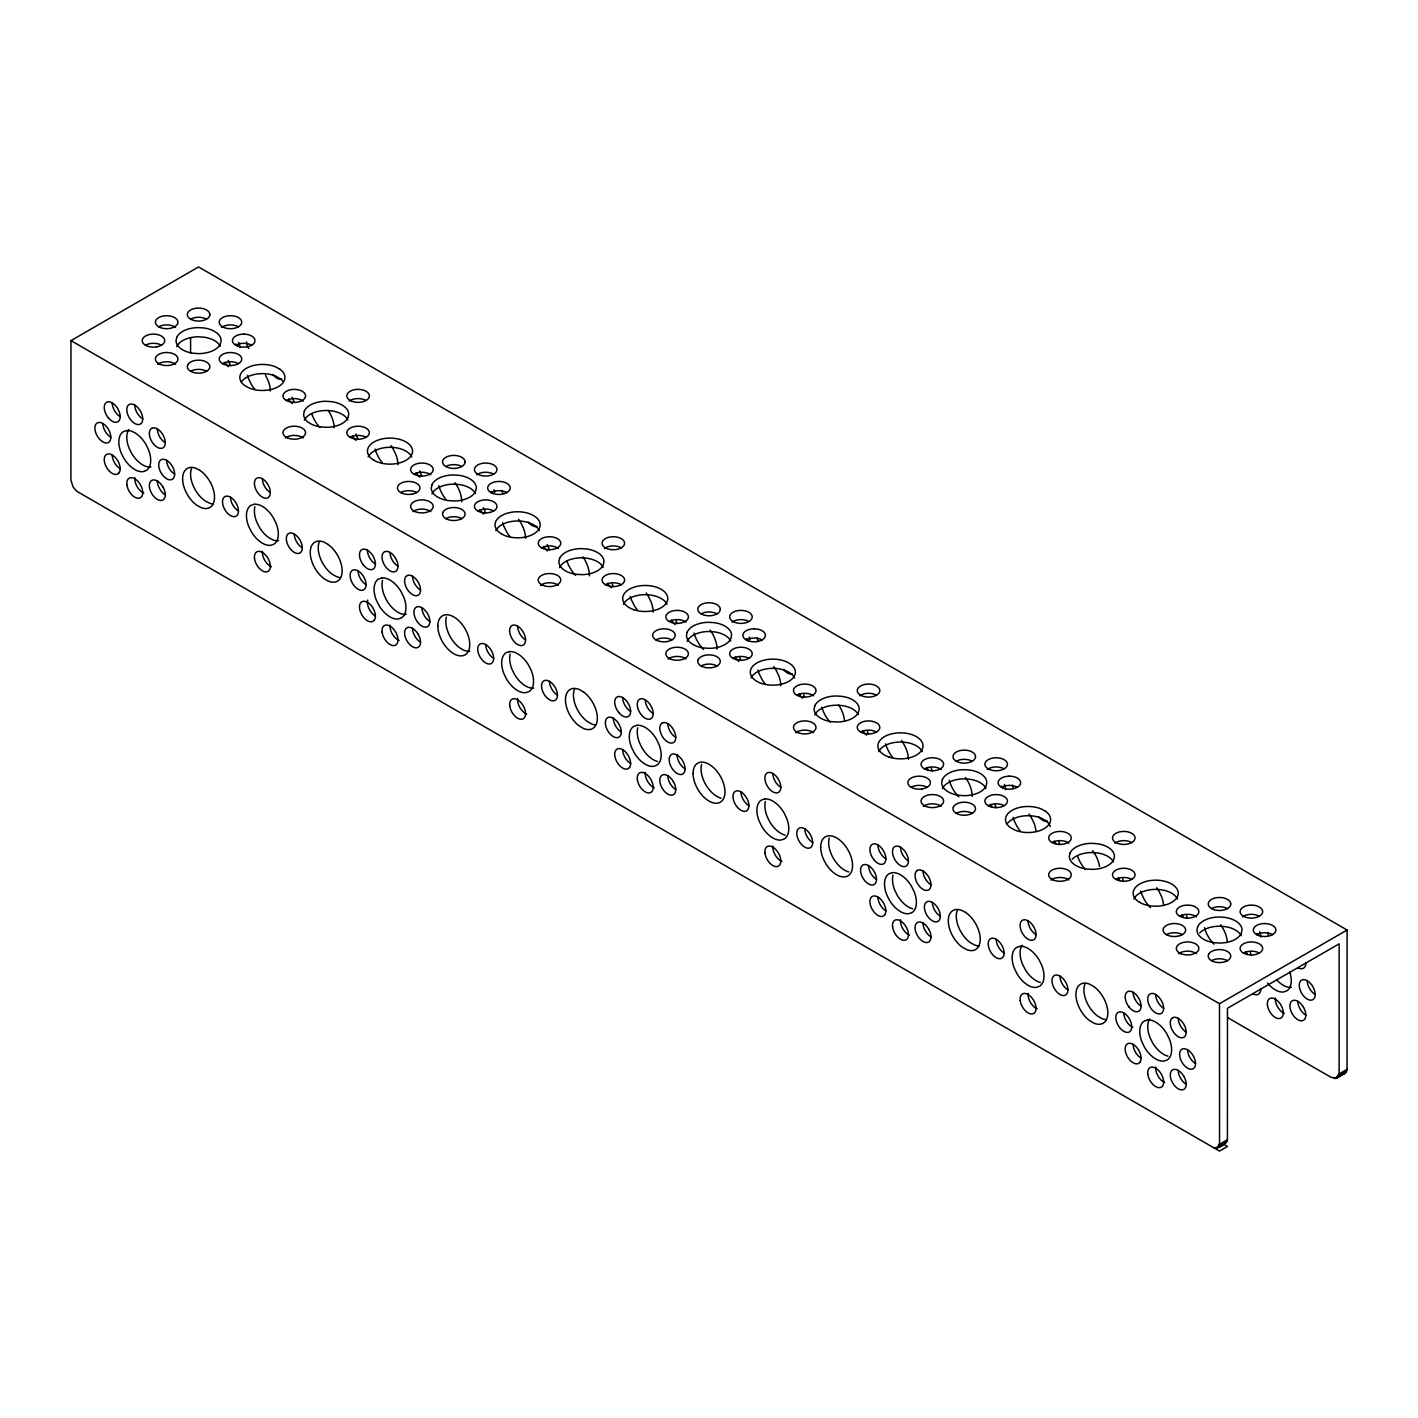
<?xml version="1.0" encoding="UTF-8"?>
<svg xmlns="http://www.w3.org/2000/svg" width="1418" height="1418" viewBox="0 0 1418 1418"><rect width="100%" height="100%" fill="white"/><g stroke="black" fill="none" stroke-linecap="round" stroke-linejoin="round"><path stroke-width="1.5" d="M1336.82 1078.017L1345.487 1072.894L1347.047 1069.349L1347.1 930.031L198.573 266.938L70.971 340.621L70.9 479.975L72.974 486.799L76.767 491.284L1211.504 1146.453C1216.821 1150.565 1225.506 1145.283 1227.439 1139.735L1227.456 1008.304L1339.124 943.839L1339.124 1072.788L1336.82 1078.017L1331.148 1077.379L1227.669 1017.645M1217.495 1147.605L1219.551 1143.156L1219.48 1003.714L70.971 340.621M142.739 418.895L142.474 421.128A11.273 6.505 60 0 1 134.763 423.503A11.273 6.505 60 0 1 127.071 412.23L126.787 409.678A11.273 6.505 60 0 1 134.763 405.087A11.273 6.505 60 0 1 142.739 418.895A11.273 6.505 60 0 1 135.047 407.622L134.763 405.087M270.359 492.578L270.094 494.793A11.273 6.505 60 0 1 262.383 497.186A11.273 6.505 60 0 1 254.673 485.895L254.407 483.361A11.273 6.505 60 0 1 262.383 478.752A11.273 6.505 60 0 1 270.359 492.578A11.273 6.505 60 0 1 262.649 481.305L262.383 478.752M397.979 566.243L397.696 568.476A11.273 6.505 60 0 1 390.003 570.851A11.273 6.505 60 0 1 382.293 559.578L382.027 557.044A11.273 6.505 60 0 1 390.003 552.435A11.273 6.505 60 0 1 397.979 566.243A11.273 6.505 60 0 1 390.269 554.97L390.003 552.435M525.582 639.926L525.316 642.159A11.273 6.505 60 0 1 517.605 644.534A11.273 6.505 60 0 1 509.913 633.261L509.629 630.709A11.273 6.505 60 0 1 517.605 626.118A11.273 6.505 60 0 1 525.582 639.926A11.273 6.505 60 0 1 517.889 628.653L517.605 626.118M653.202 713.609L652.936 715.824A11.273 6.505 60 0 1 645.225 718.217A11.273 6.505 60 0 1 637.515 706.944L637.249 704.391A11.273 6.505 60 0 1 645.225 699.783A11.273 6.505 60 0 1 653.202 713.609A11.273 6.505 60 0 1 645.491 702.335L645.225 699.783M780.822 787.274L780.538 789.507A11.273 6.505 60 0 1 772.845 791.882A11.273 6.505 60 0 1 765.135 780.609L764.869 778.074A11.273 6.505 60 0 1 772.845 773.466A11.273 6.505 60 0 1 780.822 787.274A11.273 6.505 60 0 1 773.111 776L772.845 773.466M908.424 860.956L908.158 863.19A11.273 6.505 60 0 1 900.448 865.565A11.273 6.505 60 0 1 892.755 854.292L892.471 851.757A11.273 6.505 60 0 1 900.448 847.149A11.273 6.505 60 0 1 908.424 860.956A11.273 6.505 60 0 1 900.731 849.683L900.448 847.149M1036.044 934.639L1035.778 936.855A11.273 6.505 60 0 1 1028.068 939.248A11.273 6.505 60 0 1 1020.357 927.975L1020.091 925.422A11.273 6.505 60 0 1 1028.068 920.814A11.273 6.505 60 0 1 1036.044 934.639A11.273 6.505 60 0 1 1028.334 923.366L1028.068 920.814M1163.664 1008.304L1163.38 1010.538A11.273 6.505 60 0 1 1155.688 1012.913A11.273 6.505 60 0 1 1147.977 1001.64L1147.711 999.105A11.273 6.505 60 0 1 1155.688 994.497A11.273 6.505 60 0 1 1163.664 1008.304A11.273 6.505 60 0 1 1155.954 997.031L1155.688 994.497M221.616 327.469L222.502 326.796A11.273 6.505 0 0 1 238.454 326.796A11.273 6.505 0 0 0 238.454 317.597A11.273 6.505 0 0 0 222.502 317.597L220.712 318.944A11.273 6.505 0 0 0 222.502 326.796A11.273 6.505 0 0 0 236.115 327.842L238.454 326.796M349.218 401.152L350.122 400.479A11.273 6.505 0 0 1 366.074 400.479A11.273 6.505 0 0 0 366.074 391.262A11.273 6.505 0 0 0 350.122 391.262L348.332 392.609A11.273 6.505 0 0 0 350.122 400.479A11.273 6.505 0 0 0 363.735 401.507L366.074 400.479M476.838 474.835L477.724 474.161A11.273 6.505 0 0 1 493.677 474.161A11.273 6.505 0 0 0 493.677 464.944A11.273 6.505 0 0 0 477.724 464.944L475.934 466.292A11.273 6.505 0 0 0 477.724 474.161A11.273 6.505 0 0 0 491.355 475.19L493.677 474.161M604.44 548.5L605.344 547.827A11.273 6.505 0 0 1 621.297 547.827A11.273 6.505 0 0 0 621.297 538.627A11.273 6.505 0 0 0 605.344 538.627L603.554 539.974A11.273 6.505 0 0 0 605.344 547.827A11.273 6.505 0 0 0 618.957 548.872L621.297 547.827M732.06 622.183L732.964 621.509A11.273 6.505 0 0 1 748.917 621.509A11.273 6.505 0 0 0 748.917 612.292A11.273 6.505 0 0 0 732.964 612.292L731.174 613.639A11.273 6.505 0 0 0 732.964 621.509A11.273 6.505 0 0 0 746.577 622.537L748.917 621.509M859.68 695.866L860.566 695.192A11.273 6.505 0 0 1 876.519 695.192A11.273 6.505 0 0 0 876.519 685.975A11.273 6.505 0 0 0 860.566 685.975L858.776 687.322A11.273 6.505 0 0 0 860.566 695.192A11.273 6.505 0 0 0 874.179 696.22L876.519 695.192M987.283 769.531L988.186 768.857A11.273 6.505 0 0 1 1004.139 768.857A11.273 6.505 0 0 0 1004.139 759.658A11.273 6.505 0 0 0 988.186 759.658L986.396 761.005A11.273 6.505 0 0 0 988.186 768.857A11.273 6.505 0 0 0 1001.799 769.903L1004.139 768.857M1114.902 843.214L1115.806 842.54A11.273 6.505 0 0 1 1131.759 842.54A11.273 6.505 0 0 0 1131.759 833.323A11.273 6.505 0 0 0 1115.806 833.323L1114.016 834.67A11.273 6.505 0 0 0 1115.806 842.54A11.273 6.505 0 0 0 1129.419 843.568L1131.759 842.54M1242.523 916.897L1243.409 916.223A11.273 6.505 0 0 1 1259.361 916.223A11.273 6.505 0 0 0 1259.361 907.006A11.273 6.505 0 0 0 1243.409 907.006L1241.619 908.353A11.273 6.505 0 0 0 1243.409 916.223A11.273 6.505 0 0 0 1257.022 917.251L1259.361 916.223M1219.48 1003.714L1347.1 930.031M1339.071 1073.958L1347.047 1069.349M1338.876 1075.039L1346.852 1070.43M1219.462 1144.344L1227.439 1139.735M1334.214 1078.495L1346.533 1071.405M1219.196 1145.407L1227.173 1140.799M1335.171 1078.513L1346.072 1072.221M1336.04 1078.354L1345.487 1072.894M1215.74 1148.084L1226.747 1141.72M1216.662 1147.942L1226.18 1142.465M1344.796 1073.408L1342.19 1073.905M1225.471 1142.997L1222.706 1143.387M281.774 379.049L280.959 379.315A11.273 6.505 60 0 1 272.983 374.707M537.014 526.415L536.181 526.663A11.273 6.505 60 0 1 528.205 522.054M792.237 673.763L791.404 674.029A11.273 6.505 60 0 1 783.427 669.42M1047.459 821.111L1046.644 821.376A11.273 6.505 60 0 1 1038.667 816.768M166.668 460.336L164.612 459.467A11.273 6.505 60 0 0 158.692 464.944A11.273 6.505 60 0 0 164.612 477.246L166.668 478.752A11.273 6.505 60 0 0 174.644 474.161A11.273 6.505 60 0 0 166.668 460.336A11.273 6.505 60 0 0 172.588 472.655L174.644 474.161M294.288 534.019L292.214 533.133A11.273 6.505 60 0 0 286.312 538.627A11.273 6.505 60 0 0 292.214 550.928L294.288 552.435A11.273 6.505 60 0 0 302.264 547.827A11.273 6.505 60 0 0 294.288 534.019A11.273 6.505 60 0 0 300.191 546.32L302.264 547.827M1307.219 980.689L1305.163 979.803A11.273 6.505 60 0 0 1299.243 985.297A11.273 6.505 60 0 0 1305.163 997.598L1307.219 999.105A11.273 6.505 60 0 0 1315.195 994.497A11.273 6.505 60 0 0 1307.219 980.689A11.273 6.505 60 0 0 1313.139 992.99L1315.195 994.497M421.908 607.702L419.834 606.815A11.273 6.505 60 0 0 413.932 612.292A11.273 6.505 60 0 0 419.834 624.611L421.908 626.118A11.273 6.505 60 0 0 429.884 621.509A11.273 6.505 60 0 0 421.908 607.702A11.273 6.505 60 0 0 427.811 620.003L429.884 621.509M549.51 681.367L547.454 680.498A11.273 6.505 60 0 0 541.534 685.975A11.273 6.505 60 0 0 547.454 698.276L549.51 699.783A11.273 6.505 60 0 0 557.487 695.192A11.273 6.505 60 0 0 549.51 681.367A11.273 6.505 60 0 0 555.431 693.686L557.487 695.192M677.13 755.05L675.057 754.163A11.273 6.505 60 0 0 669.154 759.658A11.273 6.505 60 0 0 675.057 771.959L677.13 773.466A11.273 6.505 60 0 0 685.107 768.857A11.273 6.505 60 0 0 677.13 755.05A11.273 6.505 60 0 0 683.033 767.351L685.107 768.857M804.733 828.732L802.677 827.846A11.273 6.505 60 0 0 796.774 833.323A11.273 6.505 60 0 0 802.677 845.642L804.733 847.149A11.273 6.505 60 0 0 812.709 842.54A11.273 6.505 60 0 0 804.733 828.732A11.273 6.505 60 0 0 810.653 841.034L812.709 842.54M932.353 902.397L930.297 901.529A11.273 6.505 60 0 0 924.376 907.006A11.273 6.505 60 0 0 930.297 919.325L932.353 920.814A11.273 6.505 60 0 0 940.329 916.223A11.273 6.505 60 0 0 932.353 902.397A11.273 6.505 60 0 0 938.273 914.716L940.329 916.223M1059.973 976.08L1057.899 975.194A11.273 6.505 60 0 0 1051.996 980.689A11.273 6.505 60 0 0 1057.899 992.99L1059.973 994.497A11.273 6.505 60 0 0 1067.949 989.888A11.273 6.505 60 0 0 1059.973 976.08A11.273 6.505 60 0 0 1065.875 988.381L1067.949 989.888M1187.575 1049.763L1185.519 1048.877A11.273 6.505 60 0 0 1179.599 1054.354A11.273 6.505 60 0 0 1185.519 1066.673L1187.575 1068.179A11.273 6.505 60 0 0 1195.551 1063.571A11.273 6.505 60 0 0 1187.575 1049.763A11.273 6.505 60 0 0 1193.495 1062.064L1195.551 1063.571M1132.787 1027.164L1131.759 1026.738A11.273 6.505 60 0 1 1123.783 1012.913A11.273 6.505 60 0 0 1115.806 1017.521A11.273 6.505 60 0 0 1123.783 1031.329L1125.839 1032.215A11.273 6.505 60 0 0 1131.759 1026.738A11.273 6.505 60 0 0 1125.839 1014.419L1123.783 1012.913M158.692 326.796A11.273 6.505 0 0 1 174.644 326.796A11.273 6.505 0 0 0 176.435 318.944L174.644 317.597A11.273 6.505 0 0 0 158.692 317.597A11.273 6.505 0 0 0 158.692 326.796L161.032 327.842A11.273 6.505 0 0 0 174.644 326.796L175.548 327.469M238.454 363.646L236.115 362.6A11.273 6.505 0 0 0 222.502 363.646L220.712 362.281A11.273 6.505 0 0 1 222.502 354.429A11.273 6.505 0 0 1 236.115 353.401L238.454 354.429A11.273 6.505 0 0 1 238.454 363.646A11.273 6.505 0 0 1 222.502 363.646M286.312 400.479A11.273 6.505 0 0 1 302.264 400.479A11.273 6.505 0 0 0 304.055 392.609L302.264 391.262A11.273 6.505 0 0 0 286.312 391.262A11.273 6.505 0 0 0 286.312 400.479L288.652 401.507A11.273 6.505 0 0 0 302.264 400.479L303.151 401.152M366.074 437.311L363.735 436.283A11.273 6.505 0 0 0 350.122 437.311L348.332 435.964A11.273 6.505 0 0 1 350.122 428.112A11.273 6.505 0 0 1 363.735 427.066L366.074 428.112A11.273 6.505 0 0 1 366.074 437.311A11.273 6.505 0 0 1 350.122 437.311M413.932 474.161A11.273 6.505 0 0 1 429.884 474.161A11.273 6.505 0 0 0 431.675 466.292L429.884 464.944A11.273 6.505 0 0 0 413.932 464.944A11.273 6.505 0 0 0 413.932 474.161L416.254 475.19A11.273 6.505 0 0 0 429.884 474.161L430.771 474.835M493.677 510.994L491.355 509.948A11.273 6.505 0 0 0 477.724 510.994L475.934 509.647A11.273 6.505 0 0 1 477.724 501.777A11.273 6.505 0 0 1 491.355 500.749L493.677 501.777A11.273 6.505 0 0 1 493.677 510.994A11.273 6.505 0 0 1 477.724 510.994M541.534 547.827A11.273 6.505 0 0 1 557.487 547.827A11.273 6.505 0 0 0 559.277 539.974L557.487 538.627A11.273 6.505 0 0 0 541.534 538.627A11.273 6.505 0 0 0 541.534 547.827L543.874 548.872A11.273 6.505 0 0 0 557.487 547.827L558.391 548.5M621.297 584.677L618.957 583.631A11.273 6.505 0 0 0 605.344 584.677L603.554 583.312A11.273 6.505 0 0 1 605.344 575.46A11.273 6.505 0 0 1 618.957 574.432L621.297 575.46A11.273 6.505 0 0 1 621.297 584.677A11.273 6.505 0 0 1 605.344 584.677M669.154 621.509A11.273 6.505 0 0 1 685.107 621.509A11.273 6.505 0 0 0 686.897 613.639L685.107 612.292A11.273 6.505 0 0 0 669.154 612.292A11.273 6.505 0 0 0 669.154 621.509L671.494 622.537A11.273 6.505 0 0 0 685.107 621.509L685.993 622.183M748.917 658.342L746.577 657.314A11.273 6.505 0 0 0 732.964 658.342L731.174 656.995A11.273 6.505 0 0 1 732.964 649.143A11.273 6.505 0 0 1 746.577 648.097L748.917 649.143A11.273 6.505 0 0 1 748.917 658.342A11.273 6.505 0 0 1 732.964 658.342M796.774 695.192A11.273 6.505 0 0 1 812.709 695.192A11.273 6.505 0 0 0 814.517 687.322L812.709 685.975A11.273 6.505 0 0 0 796.774 685.975A11.273 6.505 0 0 0 796.774 695.192L799.096 696.22A11.273 6.505 0 0 0 812.709 695.192L813.613 695.866M876.519 732.025L874.179 730.997A11.273 6.505 0 0 0 860.566 732.025L858.776 730.678A11.273 6.505 0 0 1 860.566 722.808A11.273 6.505 0 0 1 874.179 721.78L876.519 722.808A11.273 6.505 0 0 1 876.519 732.025A11.273 6.505 0 0 1 860.566 732.025M924.376 768.857A11.273 6.505 0 0 1 940.329 768.857A11.273 6.505 0 0 0 942.119 761.005L940.329 759.658A11.273 6.505 0 0 0 924.376 759.658A11.273 6.505 0 0 0 924.376 768.857L926.716 769.903A11.273 6.505 0 0 0 940.329 768.857L941.233 769.531M1004.139 805.708L1001.799 804.662A11.273 6.505 0 0 0 988.186 805.708L986.396 804.343A11.273 6.505 0 0 1 988.186 796.491A11.273 6.505 0 0 1 1001.799 795.463L1004.139 796.491A11.273 6.505 0 0 1 1004.139 805.708A11.273 6.505 0 0 1 988.186 805.708M1051.996 842.54A11.273 6.505 0 0 1 1067.949 842.54A11.273 6.505 0 0 0 1069.739 834.67L1067.949 833.323A11.273 6.505 0 0 0 1051.996 833.323A11.273 6.505 0 0 0 1051.996 842.54L1054.336 843.568A11.273 6.505 0 0 0 1067.949 842.54L1068.835 843.214M1131.759 879.373L1129.419 878.345A11.273 6.505 0 0 0 1115.806 879.373L1114.016 878.026A11.273 6.505 0 0 1 1115.806 870.173A11.273 6.505 0 0 1 1129.419 869.128L1131.759 870.173A11.273 6.505 0 0 1 1131.759 879.373A11.273 6.505 0 0 1 1115.806 879.373M1179.599 916.223A11.273 6.505 0 0 1 1195.551 916.223A11.273 6.505 0 0 0 1197.359 908.353L1195.551 907.006A11.273 6.505 0 0 0 1179.599 907.006A11.273 6.505 0 0 0 1179.599 916.223L1181.938 917.251A11.273 6.505 0 0 0 1195.551 916.223L1196.455 916.897M1259.361 953.056L1257.022 952.027A11.273 6.505 0 0 0 1243.409 953.056L1241.619 951.708A11.273 6.505 0 0 1 1243.409 943.839A11.273 6.505 0 0 1 1257.022 942.81L1259.361 943.839A11.273 6.505 0 0 1 1259.361 953.056A11.273 6.505 0 0 1 1243.409 953.056M1223.114 1143.918L1227.456 1146.453L1219.48 1151.062L1213.684 1147.676M996.163 939.248L998.219 940.754A11.273 6.505 60 0 1 1004.139 953.056A11.273 6.505 60 0 1 998.219 958.533L996.163 957.664A11.273 6.505 60 0 1 988.186 943.839A11.273 6.505 60 0 1 996.163 939.248A11.273 6.505 60 0 0 1004.139 953.056M868.543 865.565L870.617 867.072A11.273 6.505 60 0 1 876.519 879.373A11.273 6.505 60 0 1 870.617 884.867L868.543 883.981A11.273 6.505 60 0 1 860.566 870.173A11.273 6.505 60 0 1 868.543 865.565A11.273 6.505 60 0 0 876.519 879.373M740.94 791.882L742.997 793.389A11.273 6.505 60 0 1 748.917 805.708A11.273 6.505 60 0 1 742.997 811.185L740.94 810.298A11.273 6.505 60 0 1 732.964 796.491A11.273 6.505 60 0 1 740.94 791.882A11.273 6.505 60 0 0 748.917 805.708M613.32 718.217L615.377 719.724A11.273 6.505 60 0 1 621.297 732.025A11.273 6.505 60 0 1 615.377 737.502L613.32 736.633A11.273 6.505 60 0 1 605.344 722.808A11.273 6.505 60 0 1 613.32 718.217A11.273 6.505 60 0 0 621.297 732.025M485.7 644.534L487.774 646.041A11.273 6.505 60 0 1 493.677 658.342A11.273 6.505 60 0 1 487.774 663.837L485.7 662.95A11.273 6.505 60 0 1 477.724 649.143A11.273 6.505 60 0 1 485.7 644.534A11.273 6.505 60 0 0 493.677 658.342M358.098 570.851L360.154 572.358A11.273 6.505 60 0 1 366.074 584.677A11.273 6.505 60 0 1 360.154 590.154L358.098 589.268A11.273 6.505 60 0 1 350.122 575.46A11.273 6.505 60 0 1 358.098 570.851A11.273 6.505 60 0 0 366.074 584.677M230.478 497.186L232.552 498.675A11.273 6.505 60 0 1 238.454 510.994A11.273 6.505 60 0 1 232.552 516.471L230.478 515.603A11.273 6.505 60 0 1 222.502 501.777A11.273 6.505 60 0 1 230.478 497.186A11.273 6.505 60 0 0 238.454 510.994M102.858 423.503L104.932 425.01A11.273 6.505 60 0 1 110.834 437.311A11.273 6.505 60 0 1 104.932 442.806L102.858 441.92A11.273 6.505 60 0 1 94.882 428.112A11.273 6.505 60 0 1 102.858 423.503A11.273 6.505 60 0 0 110.834 437.311M265.521 375.274L268.108 380.538A22.564 13.028 60 0 1 270.359 390.996M246.572 341.88L246.697 343.156A11.273 6.505 60 0 0 248.77 348.474M190.597 337.573L190.597 352.869M878.664 751.682A22.564 13.028 0 0 1 900.448 742.022A22.564 13.028 0 0 1 922.249 751.682M830.274 722.223A22.564 13.028 60 0 1 821.802 707.174M751.044 677.999A22.564 13.028 0 0 1 772.845 668.339A22.564 13.028 0 0 1 794.629 677.999M721.142 798.245A22.564 13.028 60 0 1 701.591 764.408M739.859 657.722A11.273 6.505 60 0 1 740.657 660.416M703.576 649.479A22.564 13.028 60 0 1 694.04 632.96M575.619 575.46A22.564 13.028 60 0 1 566.81 560.624M749.218 637.072A11.273 6.505 60 0 1 750.016 639.748M748.208 640.794A11.273 6.505 60 0 1 746.293 638.756M738.867 661.444A11.273 6.505 60 0 1 735.286 656.995M958.798 796.845A22.564 13.028 60 0 1 949.262 780.325M757.956 640.546A11.273 6.505 60 0 1 757.159 637.87M675.766 737.413A11.273 6.505 60 0 1 667.789 723.605M773.82 666.708A22.564 13.028 60 0 1 775.983 669.97L778.571 675.234A22.564 13.028 60 0 1 780.804 685.709M595.33 724.917A22.564 13.028 60 0 1 591.288 723.783L587.123 721.319A22.564 13.028 60 0 1 574.733 688.687M803.669 694.572A11.273 6.505 60 0 1 804.467 697.248M802.677 698.276A11.273 6.505 60 0 1 799.096 693.845M582.887 556.849A22.564 13.028 60 0 1 589.392 575.885M612.257 584.056A11.273 6.505 60 0 1 613.055 586.733M646.2 593.025A22.564 13.028 60 0 1 648.363 596.304L650.951 601.569A22.564 13.028 60 0 1 653.202 612.044M526.681 714.158A11.273 6.505 60 0 1 517.676 698.684M676.067 620.889A11.273 6.505 60 0 1 676.865 623.566M533.753 688.102A22.564 13.028 60 0 1 514.468 674.348L511.88 669.083A22.564 13.028 60 0 1 510.125 654.106M637.444 610.077A22.564 13.028 60 0 1 634.112 605.273L631.524 600.009A22.564 13.028 60 0 1 630.319 596.411M145.487 345.212A11.273 6.505 0 0 1 153.463 343.316L156.37 343.528A11.273 6.505 0 0 1 161.439 345.212M328.161 410.245A22.564 13.028 60 0 1 334.169 427.669M540.506 585.35A11.273 6.505 0 0 1 558.408 585.279M559.543 567.661A22.564 13.028 0 0 1 581.096 557.823L586.946 558.231A22.564 13.028 0 0 1 603.129 567.306M611.264 587.761A11.273 6.505 60 0 1 607.684 583.33M675.057 624.611A11.273 6.505 60 0 1 671.494 620.162M241.273 382.08A22.564 13.028 0 0 1 275.517 376.071L279.807 378.393A22.564 13.028 0 0 1 282.926 381.282M368.201 456.968A22.564 13.028 0 0 1 390.003 447.308A22.564 13.028 0 0 1 411.787 456.968M319.794 427.474A22.564 13.028 60 0 1 311.907 414.216M254.602 389.046A22.564 13.028 60 0 1 251.27 384.243L248.682 378.978A22.564 13.028 60 0 1 247.476 375.38M165.303 442.717A11.273 6.505 60 0 1 157.327 428.892M120.193 468.755A11.273 6.505 60 0 1 112.217 454.948M237.763 346.081A11.273 6.505 60 0 1 235.831 344.06M165.303 494.811A11.273 6.505 60 0 1 159.667 488.856L158.391 486.214A11.273 6.505 60 0 1 157.327 480.986M235.725 345.212A11.273 6.505 0 0 1 240.776 343.528L243.701 343.316A11.273 6.505 0 0 1 251.677 345.212M120.193 416.662A11.273 6.505 60 0 1 116.205 413.117L114.539 410.706A11.273 6.505 60 0 1 112.217 402.854M176.701 346.63A22.564 13.028 0 0 1 198.254 336.793L204.103 337.2A22.564 13.028 0 0 1 220.286 346.276M157.682 364.32A11.273 6.505 0 0 1 175.566 364.249M228.422 366.73A11.273 6.505 60 0 1 224.842 362.281M150.911 467.054A22.564 13.028 60 0 1 131.626 453.317L129.038 448.053A22.564 13.028 60 0 1 128.825 429.494M228.138 360.385A11.273 6.505 60 0 1 230.212 365.702M143.838 493.127A11.273 6.505 60 0 1 134.834 477.653M445.837 499.313A22.564 13.028 60 0 1 438.818 485.612M292.214 403.581A11.273 6.505 60 0 1 288.652 399.132M238.756 342.358A11.273 6.505 60 0 1 239.819 347.587M291.948 397.217A11.273 6.505 60 0 1 294.022 402.535M992.175 806.771A11.273 6.505 60 0 1 990.526 804.361M912.767 908.814A22.564 13.028 60 0 1 897.31 895.378L894.723 890.114A22.564 13.028 60 0 1 892.968 875.154M995.099 805.087A11.273 6.505 60 0 1 995.897 807.764M1001.409 787.274A11.273 6.505 0 0 1 1006.461 785.59L1009.386 785.377A11.273 6.505 0 0 1 1017.344 787.274M1013.179 787.894A11.273 6.505 60 0 1 1012.381 785.217M885.86 910.817A11.273 6.505 60 0 1 877.884 897.009M909.523 935.189A11.273 6.505 60 0 1 900.519 919.715M930.988 936.873A11.273 6.505 60 0 1 925.351 930.917L924.075 928.276A11.273 6.505 60 0 1 923.012 923.065M923.348 806.381A11.273 6.505 0 0 1 941.251 806.31M1020.286 831.108A22.564 13.028 60 0 1 1016.954 826.304L1014.366 821.04A22.564 13.028 60 0 1 1013.161 817.442M1214.038 944.193A22.564 13.028 60 0 1 1204.502 927.673M1055.985 843.604A11.273 6.505 60 0 1 1054.336 841.193M1004.44 784.438A11.273 6.505 60 0 1 1005.504 789.649M1058.909 841.92A11.273 6.505 60 0 1 1059.689 844.596M930.988 884.779A11.273 6.505 60 0 1 923.012 870.953M911.171 787.274A11.273 6.505 0 0 1 919.148 785.377L922.055 785.59A11.273 6.505 0 0 1 927.124 787.274M1003.448 788.142A11.273 6.505 60 0 1 1001.516 786.121M1085.479 869.535A22.564 13.028 60 0 1 1077.574 856.277M1106.146 1019.666A22.564 13.028 60 0 1 1102.14 1018.656L1097.975 1016.316A22.564 13.028 60 0 1 1085.036 983.72M1037.143 1008.854A11.273 6.505 60 0 1 1028.121 993.398M1122.701 878.77A11.273 6.505 60 0 1 1123.499 881.447M1156.663 887.739A22.564 13.028 60 0 1 1158.825 891L1161.395 896.265A22.564 13.028 60 0 1 1163.575 905.092M1040.387 982.497A22.564 13.028 60 0 1 1024.93 969.061L1022.343 963.797A22.564 13.028 60 0 1 1022.112 945.239M1006.94 824.142A22.564 13.028 0 0 1 1041.202 818.133L1045.491 820.455A22.564 13.028 0 0 1 1050.313 826.588M1133.886 899.03A22.564 13.028 0 0 1 1155.688 889.37A22.564 13.028 0 0 1 1177.472 899.03M1150.441 907.573A22.564 13.028 60 0 1 1144.556 899.987L1141.986 894.723A22.564 13.028 60 0 1 1140.763 891.124M1186.511 915.603A11.273 6.505 60 0 1 1187.309 918.279M1092.729 850.729A22.564 13.028 60 0 1 1099.535 866.363M340.462 577.605A22.564 13.028 60 0 1 336.456 576.594L332.291 574.255A22.564 13.028 60 0 1 319.351 541.658M278.531 540.737A22.564 13.028 60 0 1 259.246 527L256.658 521.735A22.564 13.028 60 0 1 254.886 506.758M271.458 566.792A11.273 6.505 60 0 1 262.436 551.336M355.758 434.068A11.273 6.505 60 0 1 357.815 439.385M390.978 445.66A22.564 13.028 60 0 1 393.141 448.939L395.728 454.203A22.564 13.028 60 0 1 397.979 464.679M382.222 462.729A22.564 13.028 60 0 1 378.872 457.925L376.302 452.661A22.564 13.028 60 0 1 375.079 449.063M419.568 470.9A11.273 6.505 60 0 1 421.625 476.218M190.597 319.174A11.273 6.505 0 0 1 206.549 319.174M502.734 493.198A11.273 6.505 60 0 1 501.937 490.504M493.978 489.724A11.273 6.505 60 0 1 494.776 492.401M483.378 507.733A11.273 6.505 60 0 1 485.435 513.05M518.598 519.342A22.564 13.028 60 0 1 520.76 522.622L523.331 527.886A22.564 13.028 60 0 1 525.582 538.361M547.171 544.583A11.273 6.505 60 0 1 549.245 549.9M454.965 482.758A22.564 13.028 60 0 1 461.772 501.777M710.205 630.124A22.564 13.028 60 0 1 717.012 649.143M190.597 371.268A11.273 6.505 0 0 1 206.549 371.268M213.338 503.957A22.564 13.028 60 0 1 209.368 503.124L205.202 500.944A22.564 13.028 60 0 1 191.536 468.454M490.947 492.578A11.273 6.505 0 0 1 495.999 490.894L498.923 490.663A11.273 6.505 0 0 1 506.9 492.578M375.416 616.121A11.273 6.505 60 0 1 367.705 600.08M399.078 640.475A11.273 6.505 60 0 1 390.056 625.019M420.526 642.159A11.273 6.505 60 0 1 414.889 636.203L413.631 633.562A11.273 6.505 60 0 1 412.549 628.351M445.819 466.522A11.273 6.505 0 0 1 461.772 466.522M412.904 511.668A11.273 6.505 0 0 1 430.806 511.597M406.151 614.419A22.564 13.028 60 0 1 386.848 600.665L384.278 595.4A22.564 13.028 60 0 1 382.506 580.441M375.416 564.01A11.273 6.505 60 0 1 371.427 560.482L369.779 558.054A11.273 6.505 60 0 1 367.439 550.202M431.941 493.978A22.564 13.028 0 0 1 453.476 484.158L459.326 484.548A22.564 13.028 0 0 1 475.509 493.624M483.644 514.096A11.273 6.505 60 0 1 480.064 509.647M400.709 492.578A11.273 6.505 0 0 1 408.685 490.663L411.61 490.894A11.273 6.505 0 0 1 416.662 492.578M492.985 493.446A11.273 6.505 60 0 1 491.071 491.408M547.454 550.928A11.273 6.505 60 0 1 543.874 546.479M509.824 536.394A22.564 13.028 60 0 1 506.492 531.59L503.904 526.326A22.564 13.028 60 0 1 502.699 522.746M630.638 711.375A11.273 6.505 60 0 1 626.65 707.83L625.001 705.42A11.273 6.505 60 0 1 622.662 697.55M420.526 590.065A11.273 6.505 60 0 1 412.549 576.257M657.544 761.466A22.564 13.028 60 0 1 642.088 748.03L639.5 742.766A22.564 13.028 60 0 1 637.728 727.788M630.638 763.469A11.273 6.505 60 0 1 622.662 749.661M654.301 787.823A11.273 6.505 60 0 1 645.279 772.367M675.766 789.525A11.273 6.505 60 0 1 670.111 783.569L668.853 780.928A11.273 6.505 60 0 1 667.789 775.699M469.748 651.27A22.564 13.028 60 0 1 452.076 639.731A22.564 13.028 60 0 1 446.369 617.06M445.819 518.616A11.273 6.505 0 0 1 461.772 518.616M356.024 440.413A11.273 6.505 60 0 1 352.462 435.964M419.834 477.246A11.273 6.505 60 0 1 416.254 472.797M765.064 683.76A22.564 13.028 60 0 1 761.714 678.956L759.144 673.692A22.564 13.028 60 0 1 757.921 670.094M285.284 437.985A11.273 6.505 0 0 1 303.186 437.914M304.321 420.313A22.564 13.028 0 0 1 325.874 410.476L331.723 410.865A22.564 13.028 0 0 1 347.889 419.958M701.059 665.981A11.273 6.505 0 0 1 717.012 665.981M687.163 641.344A22.564 13.028 0 0 1 708.716 631.506L714.566 631.896A22.564 13.028 0 0 1 730.731 640.989M668.126 659.033A11.273 6.505 0 0 1 686.028 658.945M655.931 639.926A11.273 6.505 0 0 1 663.908 638.011L666.832 638.242A11.273 6.505 0 0 1 671.884 639.926M701.059 613.87A11.273 6.505 0 0 1 717.012 613.87M746.169 639.926A11.273 6.505 0 0 1 751.239 638.242L754.146 638.011A11.273 6.505 0 0 1 762.122 639.926M623.441 604.316A22.564 13.028 0 0 1 645.225 594.674A22.564 13.028 0 0 1 667.009 604.316M495.821 530.651A22.564 13.028 0 0 1 517.605 520.991A22.564 13.028 0 0 1 539.407 530.651M848.744 871.928A22.564 13.028 60 0 1 829.211 838.091M956.281 761.236A11.273 6.505 0 0 1 972.234 761.236M1268.419 935.26A11.273 6.505 60 0 1 1267.621 932.565M1259.663 931.786A11.273 6.505 60 0 1 1260.726 937.014M1250.322 952.435A11.273 6.505 60 0 1 1251.119 955.112M1252.75 993.717A11.273 6.505 60 0 0 1258.404 994.266L1259.663 993.096A11.273 6.505 60 0 0 1260.726 989.108M1267.532 983.064A22.564 13.028 60 0 0 1283.485 992.015L1286.764 990.916A22.564 13.028 60 0 0 1289.671 971.738M1297.878 967.661A11.273 6.505 60 0 0 1301.866 968.724L1303.514 968.21A11.273 6.505 60 0 0 1305.854 963.052M1029.043 814.056A22.564 13.028 60 0 1 1031.205 817.335L1033.793 822.6A22.564 13.028 60 0 1 1035.955 831.427M1220.65 924.82A22.564 13.028 60 0 1 1227.403 942.208M942.385 788.692A22.564 13.028 0 0 1 963.939 778.854L969.788 779.262A22.564 13.028 0 0 1 985.971 788.337M956.281 813.329A11.273 6.505 0 0 1 972.234 813.329M979.023 946.019A22.564 13.028 60 0 1 975.052 945.186L970.887 943.005A22.564 13.028 60 0 1 957.221 910.516M885.86 858.723A11.273 6.505 60 0 1 881.872 855.196L880.224 852.767A11.273 6.505 60 0 1 877.884 844.915M1256.632 934.639A11.273 6.505 0 0 1 1261.683 932.955L1264.608 932.725A11.273 6.505 0 0 1 1272.584 934.639M1141.1 1058.182A11.273 6.505 60 0 1 1133.124 1044.357M1164.763 1082.537A11.273 6.505 60 0 1 1155.741 1067.08M1186.21 1084.221A11.273 6.505 60 0 1 1180.574 1078.265L1179.315 1075.642A11.273 6.505 60 0 1 1178.234 1070.413M1211.504 908.584A11.273 6.505 0 0 1 1227.456 908.584M1178.588 953.729A11.273 6.505 0 0 1 1196.473 953.658M1168.007 1056.18A22.564 13.028 60 0 1 1152.533 1042.726L1149.963 1037.462A22.564 13.028 60 0 1 1149.732 1018.922M1141.1 1006.071A11.273 6.505 60 0 1 1137.112 1002.544L1135.464 1000.133A11.273 6.505 60 0 1 1133.124 992.263M1199.788 932.884A22.564 13.028 0 0 1 1219.161 926.22L1225.01 926.61A22.564 13.028 0 0 1 1241.193 935.685M1247.397 954.119A11.273 6.505 60 0 1 1245.748 951.708M1166.394 934.639A11.273 6.505 0 0 1 1174.37 932.725L1177.294 932.955A11.273 6.505 0 0 1 1182.346 934.639M1258.67 935.508A11.273 6.505 60 0 1 1256.738 933.469M1291.461 987.407A22.564 13.028 60 0 1 1276.749 979.891M1284.389 1013.462A11.273 6.505 60 0 1 1275.385 998.006M1186.21 1032.127A11.273 6.505 60 0 1 1178.234 1018.319M1305.854 1015.146A11.273 6.505 60 0 1 1300.217 1009.208L1298.941 1006.567A11.273 6.505 60 0 1 1297.878 1001.338M867.479 731.404A11.273 6.505 60 0 1 868.277 734.081M901.44 740.373A22.564 13.028 60 0 1 903.585 743.652L906.173 748.917A22.564 13.028 60 0 1 908.424 759.392M931.289 768.237A11.273 6.505 60 0 1 932.087 770.931M965.428 777.472A22.564 13.028 60 0 1 972.234 796.491M838.605 704.923A22.564 13.028 60 0 1 844.525 720.663M785.164 835.149A22.564 13.028 60 0 1 769.69 821.696L767.12 816.431A22.564 13.028 60 0 1 765.348 801.471M781.921 861.506A11.273 6.505 60 0 1 772.899 846.05M892.666 757.425A22.564 13.028 60 0 1 889.334 752.621L886.746 747.357A22.564 13.028 60 0 1 885.541 743.776M795.746 732.698A11.273 6.505 0 0 1 813.631 732.627M814.765 715.009A22.564 13.028 0 0 1 836.319 705.189L842.168 705.579A22.564 13.028 0 0 1 858.351 714.654M1072.185 859.219A22.564 13.028 0 0 1 1091.559 852.537L1097.408 852.927A22.564 13.028 0 0 1 1113.573 862.02M1050.968 880.064A11.273 6.505 0 0 1 1068.871 879.975M1211.504 960.677A11.273 6.505 0 0 1 1227.456 960.677M866.487 735.127A11.273 6.505 60 0 1 862.906 730.678M928.365 769.939A11.273 6.505 60 0 1 926.716 767.51M1119.795 880.454A11.273 6.505 60 0 1 1118.128 878.026M1183.587 917.286A11.273 6.505 60 0 1 1181.938 914.876M176.701 337.413L176.027 340.799A22.564 13.028 0 0 0 193.043 353.242L198.892 353.631A22.564 13.028 0 0 0 220.446 343.812L221.137 340.426A22.564 13.028 0 0 0 204.103 327.983L198.254 327.593A22.564 13.028 0 0 0 176.701 337.413M304.321 411.096L303.629 414.481A22.564 13.028 0 0 0 320.663 426.924L326.512 427.314A22.564 13.028 0 0 0 348.066 417.477L348.739 414.109A22.564 13.028 0 0 0 331.723 401.666L325.874 401.259A22.564 13.028 0 0 0 304.321 411.096M431.941 484.779L431.249 488.146A22.564 13.028 0 0 0 448.283 500.589L454.132 500.997A22.564 13.028 0 0 0 475.668 491.16L476.359 487.774A22.564 13.028 0 0 0 459.326 475.349L453.476 474.941A22.564 13.028 0 0 0 431.941 484.779M559.543 558.462L558.869 561.829A22.564 13.028 0 0 0 575.885 574.272L581.734 574.662A22.564 13.028 0 0 0 603.288 564.843L603.979 561.457A22.564 13.028 0 0 0 586.946 549.014L581.096 548.624A22.564 13.028 0 0 0 559.543 558.462M687.163 632.127L686.472 635.512A22.564 13.028 0 0 0 703.505 647.955L709.354 648.345A22.564 13.028 0 0 0 730.908 638.508L731.582 635.14A22.564 13.028 0 0 0 714.566 622.697L708.716 622.307A22.564 13.028 0 0 0 687.163 632.127M814.765 705.809L814.092 709.177A22.564 13.028 0 0 0 831.125 721.62L836.974 722.028A22.564 13.028 0 0 0 858.51 712.191L859.202 708.805A22.564 13.028 0 0 0 842.168 696.38L836.319 695.972A22.564 13.028 0 0 0 814.765 705.809M942.385 779.492L941.694 782.86A22.564 13.028 0 0 0 958.728 795.303L964.577 795.693A22.564 13.028 0 0 0 986.13 785.873L986.822 782.488A22.564 13.028 0 0 0 969.788 770.045L963.939 769.655A22.564 13.028 0 0 0 942.385 779.492M1070.005 853.157L1069.314 856.543A22.564 13.028 0 0 0 1086.348 868.986L1092.197 869.376A22.564 13.028 0 0 0 1113.75 859.538L1114.424 856.171A22.564 13.028 0 0 0 1097.408 843.728L1091.559 843.338A22.564 13.028 0 0 0 1070.005 853.157M1197.607 926.84L1196.934 930.208A22.564 13.028 0 0 0 1213.95 942.651L1219.799 943.059A22.564 13.028 0 0 0 1241.353 933.221L1242.044 929.854A22.564 13.028 0 0 0 1225.01 917.411L1219.161 917.003A22.564 13.028 0 0 0 1197.607 926.84M187.672 364.975L187.3 366.659A11.273 6.505 0 0 0 198.573 373.182A11.273 6.505 0 0 0 209.864 366.659L209.474 364.975A11.273 6.505 0 0 0 198.573 360.154A11.273 6.505 0 0 0 187.672 364.975M209.864 314.566L209.474 316.249A11.273 6.505 0 0 1 198.573 321.071A11.273 6.505 0 0 1 187.672 316.249L187.3 314.566A11.273 6.505 0 0 1 198.573 308.06A11.273 6.505 0 0 1 209.864 314.566M442.912 512.323L442.522 514.025A11.273 6.505 0 0 0 453.795 520.53A11.273 6.505 0 0 0 465.086 514.025L464.696 512.323A11.273 6.505 0 0 0 453.795 507.502A11.273 6.505 0 0 0 442.912 512.323M465.086 461.914L464.696 463.597A11.273 6.505 0 0 1 453.795 468.436A11.273 6.505 0 0 1 442.912 463.597L442.522 461.914A11.273 6.505 0 0 1 453.795 455.408A11.273 6.505 0 0 1 465.086 461.914M698.135 659.689L697.745 661.373A11.273 6.505 0 0 0 709.035 667.878A11.273 6.505 0 0 0 720.309 661.373L719.919 659.689A11.273 6.505 0 0 0 709.035 654.85A11.273 6.505 0 0 0 698.135 659.689M720.309 609.279L719.919 610.963A11.273 6.505 0 0 1 709.035 615.784A11.273 6.505 0 0 1 698.135 610.963L697.745 609.279A11.273 6.505 0 0 1 709.035 602.756A11.273 6.505 0 0 1 720.309 609.279M953.357 807.037L952.985 808.721A11.273 6.505 0 0 0 964.258 815.244A11.273 6.505 0 0 0 975.531 808.721L975.159 807.037A11.273 6.505 0 0 0 964.258 802.216A11.273 6.505 0 0 0 953.357 807.037M975.531 756.627L975.159 758.311A11.273 6.505 0 0 1 964.258 763.132A11.273 6.505 0 0 1 953.357 758.311L952.985 756.627A11.273 6.505 0 0 1 964.258 750.122A11.273 6.505 0 0 1 975.531 756.627M1208.597 954.385L1208.207 956.086A11.273 6.505 0 0 0 1219.48 962.592A11.273 6.505 0 0 0 1230.771 956.086L1230.381 954.385A11.273 6.505 0 0 0 1219.48 949.564A11.273 6.505 0 0 0 1208.597 954.385M1230.771 903.975L1230.381 905.659A11.273 6.505 0 0 1 1219.48 910.498A11.273 6.505 0 0 1 1208.597 905.659L1208.207 903.975A11.273 6.505 0 0 1 1219.48 897.47A11.273 6.505 0 0 1 1230.771 903.975M151.691 428.342L150.414 429.512A11.273 6.505 60 0 0 151.691 441.37A11.273 6.505 60 0 0 161.315 448.389L162.964 447.875A11.273 6.505 60 0 0 162.964 434.847A11.273 6.505 60 0 0 151.691 428.342M119.112 472.743L117.854 473.931A11.273 6.505 60 0 1 106.563 467.408A11.273 6.505 60 0 1 106.563 454.38L108.229 453.884A11.273 6.505 60 0 1 117.854 460.903A11.273 6.505 60 0 1 119.112 472.743M406.913 575.69L405.654 576.86A11.273 6.505 60 0 0 406.913 588.718A11.273 6.505 60 0 0 416.537 595.737L418.204 595.223A11.273 6.505 60 0 0 418.204 582.195A11.273 6.505 60 0 0 406.913 575.69M374.352 620.109L373.076 621.279A11.273 6.505 60 0 1 361.803 614.774A11.273 6.505 60 0 1 361.803 601.746L363.451 601.232A11.273 6.505 60 0 1 373.076 608.251A11.273 6.505 60 0 1 374.352 620.109M662.135 723.038L660.877 724.226A11.273 6.505 60 0 0 662.135 736.066A11.273 6.505 60 0 0 671.778 743.085L673.426 742.589A11.273 6.505 60 0 0 673.426 729.561A11.273 6.505 60 0 0 662.135 723.038M629.574 767.457L628.298 768.627A11.273 6.505 60 0 1 617.025 762.122A11.273 6.505 60 0 1 617.025 749.094L618.673 748.58A11.273 6.505 60 0 1 628.298 755.599A11.273 6.505 60 0 1 629.574 767.457M917.375 870.404L916.099 871.574A11.273 6.505 60 0 0 917.375 883.432A11.273 6.505 60 0 0 927 890.451L928.648 889.937A11.273 6.505 60 0 0 928.648 876.909A11.273 6.505 60 0 0 917.375 870.404M884.797 914.805L883.538 915.993A11.273 6.505 60 0 1 872.247 909.47A11.273 6.505 60 0 1 872.247 896.442L873.913 895.946A11.273 6.505 60 0 1 883.538 902.965A11.273 6.505 60 0 1 884.797 914.805M1172.597 1017.752L1171.339 1018.922A11.273 6.505 60 0 0 1172.597 1030.78A11.273 6.505 60 0 0 1182.222 1037.799L1183.87 1037.285A11.273 6.505 60 0 0 1183.87 1024.275A11.273 6.505 60 0 0 1172.597 1017.752M1140.019 1062.171L1138.76 1063.34A11.273 6.505 60 0 1 1127.487 1056.835A11.273 6.505 60 0 1 1127.487 1043.808L1129.136 1043.293A11.273 6.505 60 0 1 1138.76 1050.313A11.273 6.505 60 0 1 1140.019 1062.171M126.592 430.593L123.331 431.692A22.564 13.028 60 0 0 121.062 452.661L123.65 457.925A22.564 13.028 60 0 0 142.934 471.662L146.214 470.563A22.564 13.028 60 0 0 148.465 449.612L145.894 444.348A22.564 13.028 60 0 0 126.592 430.593M254.212 504.276L250.951 505.357A22.564 13.028 60 0 0 248.682 526.326L251.27 531.59A22.564 13.028 60 0 0 270.554 545.345L273.816 544.246A22.564 13.028 60 0 0 276.085 523.277L273.497 518.013A22.564 13.028 60 0 0 254.212 504.276M381.832 577.941L378.553 579.04A22.564 13.028 60 0 0 376.302 600.009L378.872 605.273A22.564 13.028 60 0 0 398.174 619.028L401.436 617.929A22.564 13.028 60 0 0 403.705 596.96L401.117 591.696A22.564 13.028 60 0 0 381.832 577.941M509.434 651.624L506.173 652.723A22.564 13.028 60 0 0 503.904 673.692L506.492 678.956A22.564 13.028 60 0 0 525.777 692.693L529.056 691.612A22.564 13.028 60 0 0 531.307 670.643L528.737 665.379A22.564 13.028 60 0 0 509.434 651.624M637.054 725.307L633.793 726.388A22.564 13.028 60 0 0 631.524 747.357L634.112 752.621A22.564 13.028 60 0 0 653.397 766.376L656.658 765.277A22.564 13.028 60 0 0 658.927 744.308L656.339 739.044A22.564 13.028 60 0 0 637.054 725.307M764.674 798.972L761.395 800.071A22.564 13.028 60 0 0 759.144 821.04L761.714 826.304A22.564 13.028 60 0 0 781.017 840.059L784.278 838.96A22.564 13.028 60 0 0 786.529 817.991L783.959 812.727A22.564 13.028 60 0 0 764.674 798.972M892.276 872.655L889.015 873.754A22.564 13.028 60 0 0 886.746 894.723L889.334 899.987A22.564 13.028 60 0 0 908.619 913.724L911.898 912.643A22.564 13.028 60 0 0 914.149 891.674L911.561 886.41A22.564 13.028 60 0 0 892.276 872.655M1019.896 946.338L1016.635 947.437A22.564 13.028 60 0 0 1014.366 968.388L1016.954 973.652A22.564 13.028 60 0 0 1036.239 987.407L1039.5 986.308A22.564 13.028 60 0 0 1041.769 965.339L1039.181 960.075A22.564 13.028 60 0 0 1019.896 946.338M1147.516 1020.003L1144.237 1021.102A22.564 13.028 60 0 0 1141.986 1042.07L1144.556 1047.335A22.564 13.028 60 0 0 1163.859 1061.089L1167.12 1059.99A22.564 13.028 60 0 0 1169.371 1039.022L1166.801 1033.757A22.564 13.028 60 0 0 1147.516 1020.003M243.701 334.099L240.776 334.329A11.273 6.505 0 0 0 232.41 340.621A11.273 6.505 0 0 0 240.776 346.896L243.701 347.126A11.273 6.505 0 0 0 254.974 340.621A11.273 6.505 0 0 0 243.701 334.099M156.37 346.896L153.463 347.126A11.273 6.505 0 0 1 142.172 340.621A11.273 6.505 0 0 1 153.463 334.099L156.37 334.329A11.273 6.505 0 0 1 164.736 340.621A11.273 6.505 0 0 1 156.37 346.896M498.923 481.446L495.999 481.677A11.273 6.505 0 0 0 487.65 487.969A11.273 6.505 0 0 0 495.999 494.262L498.923 494.474A11.273 6.505 0 0 0 510.196 487.969A11.273 6.505 0 0 0 498.923 481.446M411.61 494.262L408.685 494.474A11.273 6.505 0 0 1 397.412 487.969A11.273 6.505 0 0 1 408.685 481.446L411.61 481.677A11.273 6.505 0 0 1 419.958 487.969A11.273 6.505 0 0 1 411.61 494.262M754.146 628.812L751.239 629.025A11.273 6.505 0 0 0 742.872 635.317A11.273 6.505 0 0 0 751.239 641.61L754.146 641.84A11.273 6.505 0 0 0 765.436 635.317A11.273 6.505 0 0 0 754.146 628.812M666.832 641.61L663.908 641.84A11.273 6.505 0 0 1 652.635 635.317A11.273 6.505 0 0 1 663.908 628.812L666.832 629.025A11.273 6.505 0 0 1 675.198 635.317A11.273 6.505 0 0 1 666.832 641.61M1009.386 776.16L1006.461 776.39A11.273 6.505 0 0 0 998.095 782.683A11.273 6.505 0 0 0 1006.461 788.975L1009.386 789.188A11.273 6.505 0 0 0 1020.659 782.683A11.273 6.505 0 0 0 1009.386 776.16M922.055 788.975L919.148 789.188A11.273 6.505 0 0 1 907.857 782.683A11.273 6.505 0 0 1 919.148 776.16L922.055 776.39A11.273 6.505 0 0 1 930.421 782.683A11.273 6.505 0 0 1 922.055 788.975M1264.608 923.526L1261.683 923.738A11.273 6.505 0 0 0 1253.317 930.031A11.273 6.505 0 0 0 1261.683 936.323L1264.608 936.536A11.273 6.505 0 0 0 1275.881 930.031A11.273 6.505 0 0 0 1264.608 923.526M1177.294 936.323L1174.37 936.536A11.273 6.505 0 0 1 1163.097 930.031A11.273 6.505 0 0 1 1174.37 923.526L1177.294 923.738A11.273 6.505 0 0 1 1185.643 930.031A11.273 6.505 0 0 1 1177.294 936.323M199.92 470.386L195.755 468.206A22.564 13.028 60 0 0 182.638 479.639A22.564 13.028 60 0 0 197.244 505.552L201.391 507.733A22.564 13.028 60 0 0 214.508 496.3A22.564 13.028 60 0 0 199.92 470.386M965.605 912.448L961.439 910.267A22.564 13.028 60 0 0 948.323 921.7A22.564 13.028 60 0 0 962.911 947.614L967.076 949.794A22.564 13.028 60 0 0 980.192 938.361A22.564 13.028 60 0 0 965.605 912.448M279.807 369.176L275.517 366.854A22.564 13.028 0 0 0 245.917 368.556A22.564 13.028 0 0 0 244.959 385.714L249.249 388.036A22.564 13.028 0 0 0 278.85 386.352A22.564 13.028 0 0 0 279.807 369.176M1045.491 811.238L1041.202 808.916A22.564 13.028 0 0 0 1011.583 810.617A22.564 13.028 0 0 0 1010.626 827.775L1014.933 830.097A22.564 13.028 0 0 0 1044.534 828.413A22.564 13.028 0 0 0 1045.491 811.238M328.072 544.441L323.907 542.101A22.564 13.028 60 0 0 310.241 552.683A22.564 13.028 60 0 0 324.314 578.845L328.48 581.203A22.564 13.028 60 0 0 342.146 570.621A22.564 13.028 60 0 0 328.072 544.441M1093.757 986.503L1089.591 984.163A22.564 13.028 60 0 0 1075.925 994.745A22.564 13.028 60 0 0 1089.999 1020.925L1094.164 1023.264A22.564 13.028 60 0 0 1107.83 1012.682A22.564 13.028 60 0 0 1093.757 986.503M583.684 692.073L579.519 689.609A22.564 13.028 60 0 0 565.463 699.588A22.564 13.028 60 0 0 579.147 725.927L583.312 728.391A22.564 13.028 60 0 0 597.368 718.412A22.564 13.028 60 0 0 583.684 692.073M1303.514 1007.294L1301.866 1004.883A11.273 6.505 60 0 0 1292.241 1000.771A11.273 6.505 60 0 0 1290.965 1011.158L1292.241 1013.799A11.273 6.505 60 0 0 1303.514 1020.322A11.273 6.505 60 0 0 1303.514 1007.294M1183.87 1076.368L1182.222 1073.94A11.273 6.505 60 0 0 1172.597 1069.846A11.273 6.505 60 0 0 1171.339 1080.232L1172.597 1082.873A11.273 6.505 60 0 0 1183.87 1089.396A11.273 6.505 60 0 0 1183.87 1076.368M1129.136 1007.152L1127.487 1004.724A11.273 6.505 60 0 1 1127.487 991.714A11.273 6.505 60 0 1 1138.76 998.219L1140.019 1000.86A11.273 6.505 60 0 1 1138.76 1011.247A11.273 6.505 60 0 1 1129.136 1007.152M928.648 929.003L927 926.592A11.273 6.505 60 0 0 917.375 922.498A11.273 6.505 60 0 0 916.099 932.884L917.375 935.525A11.273 6.505 60 0 0 928.648 942.031A11.273 6.505 60 0 0 928.648 929.003M873.913 859.787L872.247 857.376A11.273 6.505 60 0 1 872.247 844.348A11.273 6.505 60 0 1 883.538 850.871L884.797 853.494A11.273 6.505 60 0 1 883.538 863.881A11.273 6.505 60 0 1 873.913 859.787M673.426 781.655L671.778 779.244A11.273 6.505 60 0 0 662.135 775.15A11.273 6.505 60 0 0 660.877 785.537L662.135 788.16A11.273 6.505 60 0 0 673.426 794.683A11.273 6.505 60 0 0 673.426 781.655M618.673 712.439L617.025 710.028A11.273 6.505 60 0 1 617.025 697A11.273 6.505 60 0 1 628.298 703.505L629.574 706.146A11.273 6.505 60 0 1 628.298 716.533A11.273 6.505 60 0 1 618.673 712.439M418.204 634.307L416.537 631.879A11.273 6.505 60 0 0 406.913 627.784A11.273 6.505 60 0 0 405.654 638.171L406.913 640.812A11.273 6.505 60 0 0 418.204 647.335A11.273 6.505 60 0 0 418.204 634.307M363.451 565.091L361.803 562.662A11.273 6.505 60 0 1 361.803 549.635A11.273 6.505 60 0 1 373.076 556.157L374.352 558.798A11.273 6.505 60 0 1 373.076 569.185A11.273 6.505 60 0 1 363.451 565.091M162.964 486.941L161.315 484.531A11.273 6.505 60 0 0 151.691 480.436A11.273 6.505 60 0 0 150.414 490.823L151.691 493.464A11.273 6.505 60 0 0 162.964 499.969A11.273 6.505 60 0 0 162.964 486.941M108.229 417.725L106.563 415.314A11.273 6.505 60 0 1 106.563 402.287A11.273 6.505 60 0 1 117.854 408.792L119.112 411.433A11.273 6.505 60 0 1 117.854 421.82A11.273 6.505 60 0 1 108.229 417.725M820.685 847.149A22.564 13.028 60 0 0 844.614 876.909A22.564 13.028 60 0 0 844.614 845.004A22.564 13.028 60 0 0 820.685 847.149M693.083 773.466A22.564 13.028 60 0 0 717.012 803.226A22.564 13.028 60 0 0 717.012 771.339A22.564 13.028 60 0 0 693.083 773.466M761.555 683.441A22.564 13.028 0 0 0 795.392 672.167A22.564 13.028 0 0 0 761.555 660.877A22.564 13.028 0 0 0 761.555 683.441M501.653 534.019A22.564 13.028 0 0 0 539.407 528.17A22.564 13.028 0 0 0 511.774 512.217A22.564 13.028 0 0 0 501.653 534.019M437.843 626.118A22.564 13.028 60 0 0 461.772 655.878A22.564 13.028 60 0 0 461.772 623.973A22.564 13.028 60 0 0 437.843 626.118M633.952 609.758A22.564 13.028 0 0 0 667.789 598.485A22.564 13.028 0 0 0 633.952 587.212A22.564 13.028 0 0 0 633.952 609.758M889.175 757.123A22.564 13.028 0 0 0 923.012 745.833A22.564 13.028 0 0 0 889.175 734.559A22.564 13.028 0 0 0 889.175 757.123M637.32 779.386A11.273 6.505 60 0 0 650.118 792.768A11.273 6.505 60 0 0 648.221 775.876A11.273 6.505 60 0 0 637.32 779.386M670.324 658.945A11.273 6.505 0 0 0 688.315 654.549A11.273 6.505 0 0 0 672.735 647.742A11.273 6.505 0 0 0 670.324 658.945M509.718 705.703A11.273 6.505 60 0 0 522.515 719.103A11.273 6.505 60 0 0 520.601 702.194A11.273 6.505 60 0 0 509.718 705.703M542.722 585.262A11.273 6.505 0 0 0 560.713 580.866A11.273 6.505 0 0 0 545.115 574.06A11.273 6.505 0 0 0 542.722 585.262M374.051 460.336A22.564 13.028 0 0 0 411.787 454.504A22.564 13.028 0 0 0 384.154 438.552A22.564 13.028 0 0 0 374.051 460.336M126.876 484.672A11.273 6.505 60 0 0 139.673 498.072A11.273 6.505 60 0 0 137.759 481.163A11.273 6.505 60 0 0 126.876 484.672M159.88 364.231A11.273 6.505 0 0 0 177.87 359.835A11.273 6.505 0 0 0 162.272 353.029A11.273 6.505 0 0 0 159.88 364.231M892.56 926.734A11.273 6.505 60 0 0 905.358 940.134A11.273 6.505 60 0 0 903.443 923.224A11.273 6.505 60 0 0 892.56 926.734M925.546 806.293A11.273 6.505 0 0 0 943.555 801.897A11.273 6.505 0 0 0 927.957 795.09A11.273 6.505 0 0 0 925.546 806.293M1139.735 902.397A22.564 13.028 0 0 0 1177.472 896.566A22.564 13.028 0 0 0 1149.838 880.613A22.564 13.028 0 0 0 1139.735 902.397M254.478 558.355A11.273 6.505 60 0 0 267.293 571.738A11.273 6.505 60 0 0 265.379 554.846A11.273 6.505 60 0 0 254.478 558.355M415.102 511.579A11.273 6.505 0 0 0 433.093 507.183A11.273 6.505 0 0 0 417.512 500.394A11.273 6.505 0 0 0 415.102 511.579M382.098 632.038A11.273 6.505 60 0 0 394.895 645.42A11.273 6.505 60 0 0 392.999 628.529A11.273 6.505 60 0 0 382.098 632.038M287.482 437.914A11.273 6.505 0 0 0 305.473 433.518A11.273 6.505 0 0 0 289.892 426.712A11.273 6.505 0 0 0 287.482 437.914M1267.426 1005.025A11.273 6.505 60 0 0 1280.224 1018.408A11.273 6.505 60 0 0 1278.309 1001.516A11.273 6.505 60 0 0 1267.426 1005.025M1180.786 953.64A11.273 6.505 0 0 0 1198.777 949.245A11.273 6.505 0 0 0 1183.197 942.456A11.273 6.505 0 0 0 1180.786 953.64M1147.782 1074.1A11.273 6.505 60 0 0 1160.58 1087.482A11.273 6.505 60 0 0 1158.683 1070.59A11.273 6.505 60 0 0 1147.782 1074.1M764.94 853.069A11.273 6.505 60 0 0 777.738 866.451A11.273 6.505 60 0 0 775.841 849.559A11.273 6.505 60 0 0 764.94 853.069M797.944 732.61A11.273 6.505 0 0 0 815.935 728.214A11.273 6.505 0 0 0 800.355 721.425A11.273 6.505 0 0 0 797.944 732.61M1020.162 1000.417A11.273 6.505 60 0 0 1032.96 1013.799A11.273 6.505 60 0 0 1031.063 996.907A11.273 6.505 60 0 0 1020.162 1000.417M1053.166 879.975A11.273 6.505 0 0 0 1071.157 875.58A11.273 6.505 0 0 0 1055.577 868.773A11.273 6.505 0 0 0 1053.166 879.975"/></g></svg>
